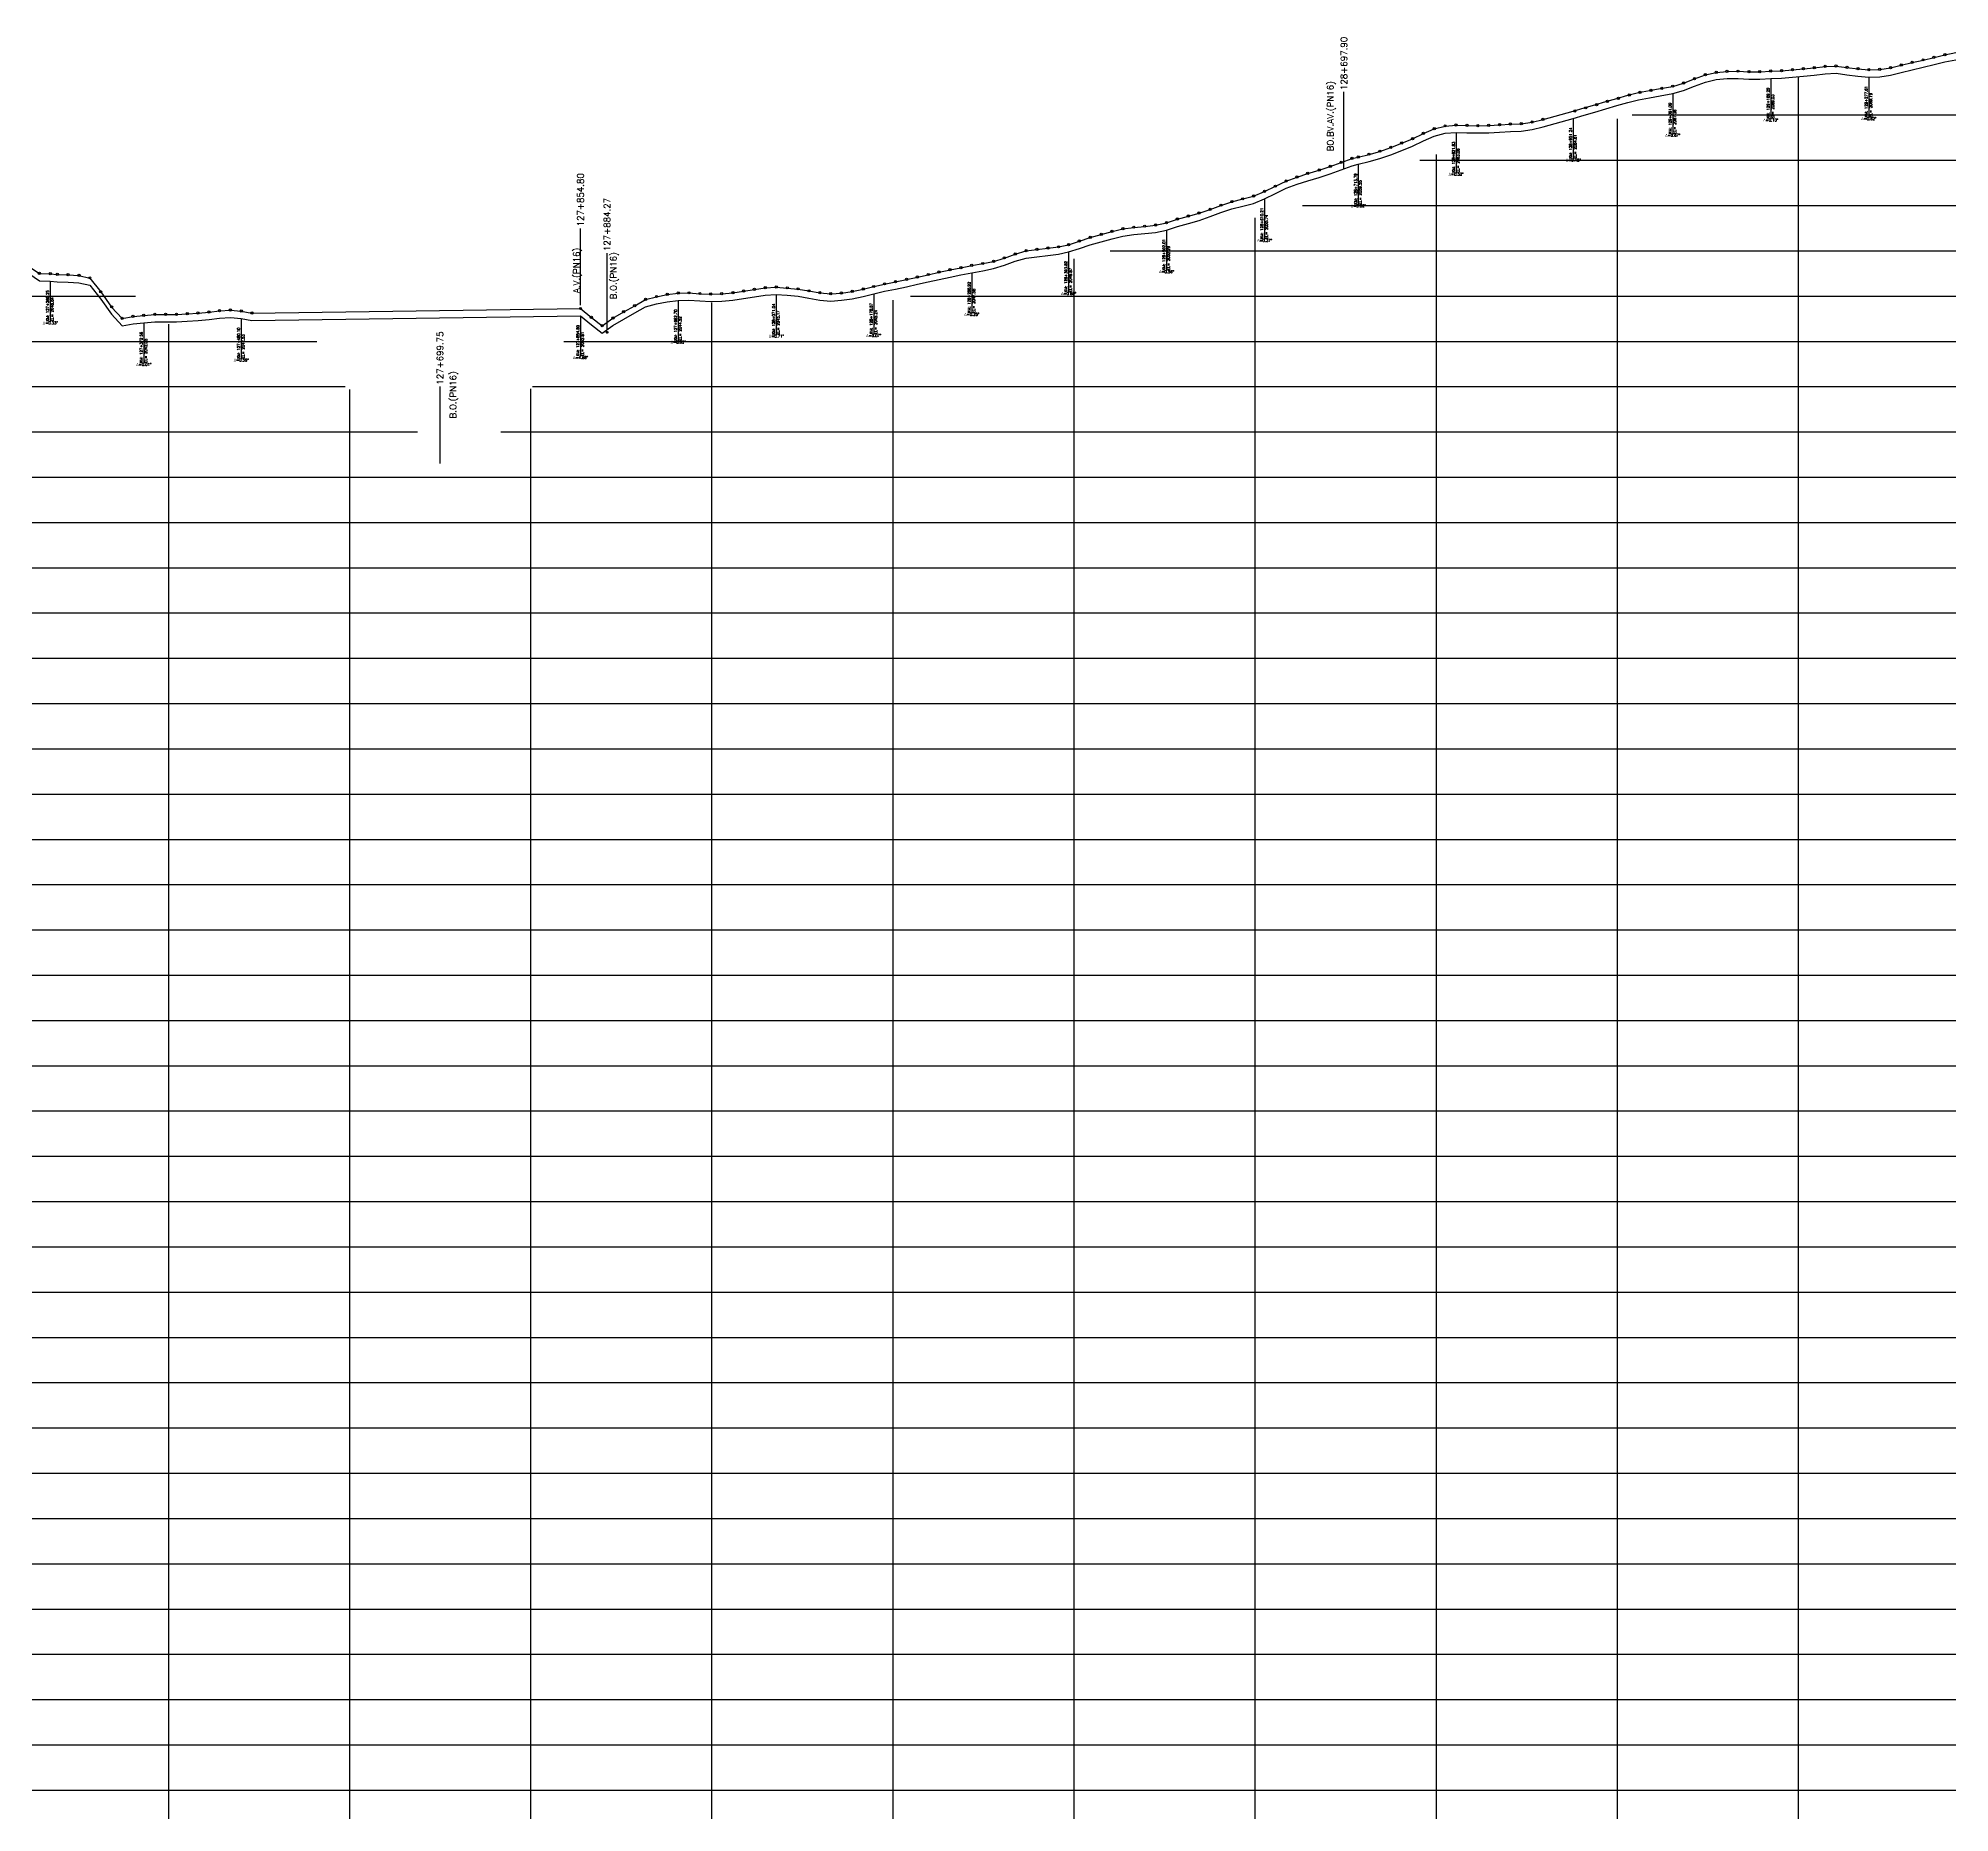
# Model space of a CAD drawing. Header units: metres. Extents: x 575895 to 634487, y 3214622 to 3222739.
# Drawn here: x 628859 to 630970, y 3217511 to 3219470 of the extents above; entities that cross this region are included whole.
import ezdxf

# ---------------------------------------------------------------- set-up
doc = ezdxf.new("R2010")
doc.units = ezdxf.units.M
for name, color, linetype in [('1405-05-17--km 74+000-133+000', 150, 'Continuous'), ('C-ROAD-PROF-GRID-MAJR', 8, 'Continuous'), ('C-ROAD-PROF-LABL', 92, 'Continuous'), ('C-ROAD-PROF-STAN-GEOM', 11, 'Continuous'), ('TXT', 2, 'Continuous'), ('V-CTRL-BMRK', 150, 'Continuous'), ('V-NODE', 1, 'Continuous')]:
    doc.layers.add(name, color=color, linetype=linetype)
doc.styles.add('RD', font='ROMAND.SHX', dxfattribs={"height": 3.5})
doc.styles.get("Standard").update_dxf_attribs({"font": 'romanc.shx', "height": 2})

msp = doc.modelspace()

# ---------------------------------------------------------------- linework, layer by layer
at = {"layer": '1405-05-17--km 74+000-133+000', "color": 150, "linetype": 'Continuous', "lineweight": -3, "ltscale": 2, "flags": 128}
for points in [[(628848.3, 3219218.5), (628860.1, 3219210.5), (628872.1, 3219210.1), (628879.9, 3219209.4), (628891.7, 3219209.2), (628903.8, 3219208.3), (628915.8, 3219205.6), (628927.9, 3219190.2), (628939.8, 3219173.6), (628951.5, 3219161), (628963.5, 3219163.2), (628975.4, 3219164.2), (628987.6, 3219165.2), (628999.5, 3219165.4), (629011.5, 3219165.4), (629023.4, 3219166), (629035.4, 3219166.8), (629047.5, 3219167.9), (629059, 3219169.4), (629071, 3219170), (629083, 3219169), (629094.8, 3219166.8), (629457.7, 3219171.8), (629469.7, 3219162.1), (629481.6, 3219152.9), (629493.5, 3219161.3), (629505.4, 3219168.2), (629517.6, 3219175), (629529.6, 3219181.9), (629541.6, 3219185), (629553.5, 3219187.4), (629565.6, 3219188.9), (629577.5, 3219189.1), (629589.5, 3219188.3), (629601.6, 3219187.7), (629613.7, 3219188.2), (629626, 3219189.2), (629637.8, 3219191.1), (629649.8, 3219193), (629661.8, 3219194.7), (629673.9, 3219195.4), (629686, 3219194.6), (629698, 3219193.5), (629710, 3219191.3), (629722, 3219189.2), (629734, 3219188.2), (629745.9, 3219189), (629757.9, 3219190.7), (629770, 3219193.2), (629781.5, 3219196.1), (629793.6, 3219199), (629805.6, 3219201.4), (629817.8, 3219204), (629829.7, 3219206.7), (629841.7, 3219209.3), (629853.7, 3219212), (629865.8, 3219214.6), (629877.8, 3219217), (629889.8, 3219219.5), (629901.9, 3219221.5), (629913.9, 3219224), (629925.8, 3219227.7), (629937.8, 3219232.1), (629949.9, 3219235.7), (629961.8, 3219237.2), (629973.9, 3219238.5), (629985.7, 3219239.9), (629996.7, 3219242.4), (630008.7, 3219246.4), (630020.7, 3219250.4), (630032.8, 3219253.7), (630044.8, 3219256.9), (630056.7, 3219260), (630068.8, 3219261.6), (630080.9, 3219262.7), (630092.9, 3219263.9), (630104.9, 3219266.6), (630116.9, 3219270.5), (630129, 3219273.9), (630140.9, 3219277.2), (630153.1, 3219281.4), (630165, 3219285.9), (630177.1, 3219289.9), (630189.1, 3219292.9), (630201.1, 3219296.1), (630213.1, 3219301.1), (630225.1, 3219306.9), (630237, 3219312.7), (630249.1, 3219317.1), (630260.8, 3219320.9), (630273.6, 3219324.7), (630285.8, 3219328.8), (630297.8, 3219333.2), (630309.8, 3219337.5), (630316.7, 3219339.2), (630328.6, 3219342.2), (630340.6, 3219345.5), (630352.6, 3219349.7), (630364.7, 3219354.4), (630376.6, 3219359.3), (630388.6, 3219365.1), (630400.6, 3219370.3), (630412.6, 3219373.5), (630424.7, 3219374.3), (630436.7, 3219374), (630448.7, 3219373.8), (630460.7, 3219374), (630472.7, 3219374.7), (630484.7, 3219375.4), (630496.7, 3219375.9), (630508.7, 3219377.6), (630520.8, 3219380.7), (630554.1, 3219389.8), (630566.1, 3219393.4), (630578.1, 3219396.8), (630590.1, 3219400.5), (630602.2, 3219404), (630614.2, 3219407.6), (630626.2, 3219410.6), (630638.2, 3219412.8), (630650.2, 3219414.9), (630663.9, 3219417.3), (630676, 3219420.8), (630688, 3219425.5), (630700, 3219429.9), (630712, 3219432.7), (630724, 3219433.8), (630736.1, 3219433.9), (630748.1, 3219433.3), (630760.1, 3219433.3), (630772.2, 3219434), (630784.2, 3219434.5), (630796.2, 3219435.6), (630808.3, 3219436.5), (630820.3, 3219437.6), (630832.3, 3219439.1), (630844.4, 3219439.7), (630856.4, 3219438.2), (630868.5, 3219436.5), (630880.5, 3219435.6), (630892.5, 3219436), (630904.5, 3219437.8), (630916.4, 3219440.6), (630928.4, 3219443.7), (630940.5, 3219446.4), (630952.5, 3219449.3), (630964.6, 3219452.2), (630976.6, 3219454.7)], [(628848.3, 3219210.5), (628860.1, 3219202.5), (628872.1, 3219202.1), (628879.9, 3219201.4), (628891.7, 3219201.2), (628903.8, 3219200.3), (628915.8, 3219197.6), (628927.9, 3219182.2), (628939.8, 3219165.6), (628951.5, 3219153), (628963.5, 3219155.2), (628975.4, 3219156.2), (628987.6, 3219157.2), (628999.5, 3219157.4), (629011.5, 3219157.4), (629023.4, 3219158), (629035.4, 3219158.8), (629047.5, 3219159.9), (629059, 3219161.4), (629071, 3219162), (629083, 3219161), (629094.8, 3219158.8), (629457.7, 3219163.8), (629469.7, 3219154.1), (629481.6, 3219144.9), (629493.5, 3219153.3), (629505.4, 3219160.2), (629517.6, 3219167), (629529.6, 3219173.9), (629541.6, 3219177), (629553.5, 3219179.4), (629565.6, 3219180.9), (629577.5, 3219181.1), (629589.5, 3219180.3), (629601.6, 3219179.7), (629613.7, 3219180.2), (629626, 3219181.2), (629637.8, 3219183.1), (629649.8, 3219185), (629661.8, 3219186.7), (629673.9, 3219187.4), (629686, 3219186.6), (629698, 3219185.5), (629710, 3219183.3), (629722, 3219181.2), (629734, 3219180.2), (629745.9, 3219181), (629757.9, 3219182.7), (629770, 3219185.2), (629781.5, 3219188.1), (629793.6, 3219191), (629805.6, 3219193.4), (629817.8, 3219196), (629829.7, 3219198.7), (629841.7, 3219201.3), (629853.7, 3219204), (629865.8, 3219206.6), (629877.8, 3219209), (629889.8, 3219211.5), (629901.9, 3219213.5), (629913.9, 3219216), (629925.8, 3219219.7), (629937.8, 3219224.1), (629949.9, 3219227.7), (629961.8, 3219229.2), (629973.9, 3219230.5), (629985.7, 3219231.9), (629996.7, 3219234.4), (630008.7, 3219238.4), (630020.7, 3219242.4), (630032.8, 3219245.7), (630044.8, 3219248.9), (630056.7, 3219252), (630068.8, 3219253.6), (630080.9, 3219254.7), (630092.9, 3219255.9), (630104.9, 3219258.6), (630116.9, 3219262.5), (630129, 3219265.9), (630140.9, 3219269.2), (630153.1, 3219273.4), (630165, 3219277.9), (630177.1, 3219281.9), (630189.1, 3219284.9), (630201.1, 3219288.1), (630213.1, 3219293.1), (630225.1, 3219298.9), (630237, 3219304.7), (630249.1, 3219309.1), (630260.8, 3219312.9), (630273.6, 3219316.7), (630285.8, 3219320.8), (630297.8, 3219325.2), (630309.8, 3219329.5), (630316.7, 3219331.2), (630328.6, 3219334.2), (630340.6, 3219337.5), (630352.6, 3219341.7), (630364.7, 3219346.4), (630376.6, 3219351.3), (630388.6, 3219357.1), (630400.6, 3219362.3), (630412.6, 3219365.5), (630424.7, 3219366.3), (630436.7, 3219366), (630448.7, 3219365.8), (630460.7, 3219366), (630472.7, 3219366.7), (630484.7, 3219367.4), (630496.7, 3219367.9), (630508.7, 3219369.6), (630520.8, 3219372.7), (630554.1, 3219381.8), (630566.1, 3219385.4), (630578.1, 3219388.8), (630590.1, 3219392.5), (630602.2, 3219396), (630614.2, 3219399.6), (630626.2, 3219402.6), (630638.2, 3219404.8), (630650.2, 3219406.9), (630663.9, 3219409.3), (630676, 3219412.8), (630688, 3219417.5), (630700, 3219421.9), (630712, 3219424.7), (630724, 3219425.8), (630736.1, 3219425.9), (630748.1, 3219425.3), (630760.1, 3219425.3), (630772.2, 3219426), (630784.2, 3219426.5), (630796.2, 3219427.6), (630808.3, 3219428.5), (630820.3, 3219429.6), (630832.3, 3219431.1), (630844.4, 3219431.7), (630856.4, 3219430.2), (630868.5, 3219428.5), (630880.5, 3219427.6), (630892.5, 3219428), (630904.5, 3219429.8), (630916.4, 3219432.6), (630928.4, 3219435.7), (630940.5, 3219438.4), (630952.5, 3219441.3), (630964.6, 3219444.2), (630976.6, 3219446.7)]]:
    msp.add_lwpolyline(points, dxfattribs=at)
at = {"layer": 'C-ROAD-PROF-GRID-MAJR', "color": 8, "linetype": 'Continuous', "lineweight": -3, "ltscale": 0.6}
for p, q in [((630802.9, 3215235.7), (630802.9, 3219427.1)), ((630619.3, 3219385.7), (634202.9, 3219385.7)), ((630602.9, 3215235.7), (630602.9, 3219381.3)), ((630384.7, 3219335.7), (634202.9, 3219335.7)), ((630402.9, 3215235.7), (630402.9, 3219342)), ((630254.9, 3219285.7), (634202.9, 3219285.7)), ((630202.9, 3215235.7), (630202.9, 3219272)), ((630002.9, 3215235.7), (630002.9, 3219226.7)), ((630042.5, 3219235.7), (634202.9, 3219235.7)), ((620052, 3219185.7), (628966.4, 3219185.7)), ((629602.9, 3215235.7), (629602.9, 3219178.5)), ((629802.9, 3215235.7), (629802.9, 3219181.3)), ((629822.2, 3219185.7), (634202.9, 3219185.7)), ((629002.9, 3215235.7), (629002.9, 3219154.7)), ((619796.3, 3219135.7), (629166.5, 3219135.7)), ((629439.4, 3219135.7), (634202.9, 3219135.7)), ((618924.6, 3219085.7), (629197.9, 3219085.7)), ((629202.9, 3215235.7), (629202.9, 3219082.6)), ((629402.9, 3215235.7), (629402.9, 3219083.1)), ((629404.7, 3219085.7), (634202.9, 3219085.7)), ((618599.9, 3219035.7), (629277.8, 3219035.7)), ((629369.9, 3219035.7), (634202.9, 3219035.7)), ((618328.5, 3218985.7), (634202.9, 3218985.7)), ((618045.3, 3218935.7), (634202.9, 3218935.7)), ((589229.7, 3218885.7), (634202.9, 3218885.7)), ((588839, 3218835.7), (634202.9, 3218835.7)), ((588788.5, 3218785.7), (634202.9, 3218785.7)), ((588574.1, 3218735.7), (634202.9, 3218735.7)), ((587846.2, 3218685.7), (634202.9, 3218685.7)), ((587471.4, 3218635.7), (634202.9, 3218635.7)), ((587402.3, 3218585.7), (634202.9, 3218585.7)), ((586879.5, 3218535.7), (634202.9, 3218535.7)), ((586834, 3218485.7), (634202.9, 3218485.7)), ((586802.6, 3218435.7), (634202.9, 3218435.7)), ((586657.4, 3218385.7), (634202.9, 3218385.7)), ((586394.3, 3218335.7), (634202.9, 3218335.7)), ((586104.8, 3218285.7), (634202.9, 3218285.7)), ((585771.4, 3218235.7), (634202.9, 3218235.7)), ((585413.8, 3218185.7), (634202.9, 3218185.7)), ((583461.1, 3218135.7), (634202.9, 3218135.7)), ((583425.8, 3218085.7), (634202.9, 3218085.7)), ((583390.7, 3218035.7), (634202.9, 3218035.7)), ((583124, 3217985.7), (634202.9, 3217985.7)), ((581945.1, 3217935.7), (634202.9, 3217935.7)), ((581633, 3217885.7), (634202.9, 3217885.7)), ((581370.7, 3217835.7), (634202.9, 3217835.7)), ((580454.3, 3217785.7), (634202.9, 3217785.7)), ((579879.4, 3217735.7), (634202.9, 3217735.7)), ((579207.9, 3217685.7), (634202.9, 3217685.7)), ((578887.7, 3217635.7), (634202.9, 3217635.7)), ((578337, 3217585.7), (634202.9, 3217585.7)), ((577365.6, 3217535.7), (634202.9, 3217535.7))]:
    msp.add_line(p, q, dxfattribs=at)
at = {"layer": 'C-ROAD-PROF-LABL', "color": 92, "linetype": 'Continuous', "lineweight": -3}
for p, q in [((630300.8, 3219326.1), (630300.8, 3219411.1)), ((629457.7, 3219175.5), (629457.7, 3219260.5)), ((629487.1, 3219148.2), (629487.1, 3219233.2)), ((629302.6, 3219000.7), (629302.6, 3219085.7))]:
    msp.add_line(p, q, dxfattribs=at)
at = {"layer": 'C-ROAD-PROF-STAN-GEOM', "color": 11, "linetype": 'Continuous', "lineweight": -3}
for p, q in [((630880.5, 3219427.6), (630880.5, 3219382.6)), ((630663.9, 3219409.3), (630663.9, 3219364.3)), ((630772.2, 3219426), (630772.2, 3219381)), ((630424.7, 3219366.3), (630424.7, 3219321.3)), ((630554.1, 3219381.8), (630554.1, 3219336.8)), ((630316.7, 3219331.2), (630316.7, 3219286.2)), ((630213.1, 3219293.1), (630213.1, 3219248.1)), ((630104.9, 3219258.6), (630104.9, 3219213.6)), ((629996.7, 3219234.4), (629996.7, 3219189.4)), ((628872.1, 3219202.1), (628872.1, 3219157.1)), ((629889.8, 3219211.5), (629889.8, 3219166.5)), ((629565.6, 3219180.9), (629565.6, 3219135.9)), ((629673.9, 3219187.4), (629673.9, 3219142.4)), ((629781.5, 3219188.1), (629781.5, 3219143.1)), ((628975.4, 3219156.2), (628975.4, 3219111.2)), ((629083, 3219161), (629083, 3219116)), ((629457.7, 3219163.8), (629457.7, 3219118.8))]:
    msp.add_line(p, q, dxfattribs=at)
at = {"layer": 'V-CTRL-BMRK'}
for p, q in [((629485.9, 3219145.7), (629488.4, 3219145.7)), ((629487.1, 3219144.4), (629487.1, 3219146.9))]:
    msp.add_line(p, q, dxfattribs=at)
at = {"layer": 'V-CTRL-BMRK', "const_width": 0.962}
for points in [[(629486.7, 3219145.7, 0.414214), (629487.1, 3219145.2, 1)], [(629487.6, 3219145.7, 0.414214), (629487.1, 3219146.1, 1)]]:
    msp.add_lwpolyline(points, format="xyb", dxfattribs=at)
at = {"layer": 'V-CTRL-BMRK'}
msp.add_circle((629487.1, 3219145.7), 0.962, dxfattribs=at)
at = {"layer": 'V-NODE', "lineweight": -2}
for p, q in [((630952.5, 3219449.5), (630952.5, 3219449.5)), ((630964.6, 3219452.4), (630964.6, 3219452.4)), ((630700, 3219430.1), (630700, 3219430.1)), ((630712, 3219432.9), (630712, 3219432.9)), ((630724, 3219434), (630724, 3219434)), ((630736.1, 3219434.1), (630736.1, 3219434.1)), ((630748.1, 3219433.5), (630748.1, 3219433.5)), ((630760.1, 3219433.5), (630760.1, 3219433.5)), ((630772.2, 3219434.2), (630772.2, 3219434.2)), ((630784.2, 3219434.7), (630784.2, 3219434.7)), ((630796.2, 3219435.8), (630796.2, 3219435.8)), ((630808.3, 3219436.7), (630808.3, 3219436.7)), ((630820.3, 3219437.8), (630820.3, 3219437.8)), ((630832.3, 3219439.3), (630832.3, 3219439.3)), ((630844.4, 3219439.9), (630844.4, 3219439.9)), ((630856.4, 3219438.4), (630856.4, 3219438.4)), ((630868.5, 3219436.7), (630868.5, 3219436.7)), ((630880.5, 3219435.8), (630880.5, 3219435.8)), ((630892.5, 3219436.2), (630892.5, 3219436.2)), ((630904.5, 3219438), (630904.5, 3219438)), ((630916.4, 3219440.8), (630916.4, 3219440.8)), ((630928.4, 3219443.9), (630928.4, 3219443.9)), ((630940.5, 3219446.6), (630940.5, 3219446.6)), ((630615.9, 3219407.8), (630615.9, 3219407.8)), ((630627.9, 3219410.8), (630627.9, 3219410.8)), ((630639.9, 3219413), (630639.9, 3219413)), ((630651.9, 3219415.1), (630651.9, 3219415.1)), ((630663.9, 3219417.5), (630663.9, 3219417.5)), ((630676, 3219421), (630676, 3219421)), ((630688, 3219425.7), (630688, 3219425.7)), ((630555.8, 3219390), (630555.8, 3219390)), ((630567.8, 3219393.6), (630567.8, 3219393.6)), ((630579.8, 3219397), (630579.8, 3219397)), ((630591.8, 3219400.7), (630591.8, 3219400.7)), ((630603.9, 3219404.2), (630603.9, 3219404.2)), ((630388.6, 3219365.3), (630388.6, 3219365.3)), ((630400.6, 3219370.5), (630400.6, 3219370.5)), ((630412.6, 3219373.7), (630412.6, 3219373.7)), ((630424.7, 3219374.5), (630424.7, 3219374.5)), ((630436.7, 3219374.2), (630436.7, 3219374.2)), ((630448.7, 3219374), (630448.7, 3219374)), ((630460.7, 3219374.2), (630460.7, 3219374.2)), ((630472.7, 3219374.9), (630472.7, 3219374.9)), ((630484.7, 3219375.6), (630484.7, 3219375.6)), ((630496.7, 3219376.1), (630496.7, 3219376.1)), ((630508.7, 3219377.8), (630508.7, 3219377.8)), ((630520.8, 3219380.9), (630520.8, 3219380.9)), ((630328.6, 3219342.4), (630328.6, 3219342.4)), ((630340.6, 3219345.7), (630340.6, 3219345.7)), ((630352.6, 3219349.9), (630352.6, 3219349.9)), ((630364.7, 3219354.6), (630364.7, 3219354.6)), ((630376.6, 3219359.5), (630376.6, 3219359.5)), ((630260.8, 3219321.1), (630260.8, 3219321.1)), ((630273.6, 3219324.9), (630273.6, 3219324.9)), ((630285.8, 3219329), (630285.8, 3219329)), ((630297.8, 3219333.4), (630297.8, 3219333.4)), ((630309.8, 3219337.7), (630309.8, 3219337.7)), ((630316.7, 3219339.4), (630316.7, 3219339.4)), ((630213.1, 3219301.3), (630213.1, 3219301.3)), ((630225.1, 3219307.1), (630225.1, 3219307.1)), ((630237, 3219312.9), (630237, 3219312.9)), ((630249.1, 3219317.3), (630249.1, 3219317.3)), ((630153.1, 3219281.6), (630153.1, 3219281.6)), ((630165, 3219286.1), (630165, 3219286.1)), ((630177.1, 3219290.1), (630177.1, 3219290.1)), ((630189.1, 3219293.1), (630189.1, 3219293.1)), ((630201.1, 3219296.3), (630201.1, 3219296.3)), ((630056.7, 3219260.2), (630056.7, 3219260.2)), ((630068.8, 3219261.8), (630068.8, 3219261.8)), ((630080.9, 3219262.9), (630080.9, 3219262.9)), ((630092.9, 3219264.1), (630092.9, 3219264.1)), ((630104.9, 3219266.8), (630104.9, 3219266.8)), ((630116.9, 3219270.7), (630116.9, 3219270.7)), ((630129, 3219274.1), (630129, 3219274.1)), ((630140.9, 3219277.4), (630140.9, 3219277.4)), ((629961.8, 3219237.4), (629961.8, 3219237.4)), ((629973.9, 3219238.7), (629973.9, 3219238.7)), ((629985.7, 3219240.1), (629985.7, 3219240.1)), ((629996.7, 3219242.6), (629996.7, 3219242.6)), ((630008.7, 3219246.6), (630008.7, 3219246.6)), ((630020.7, 3219250.6), (630020.7, 3219250.6)), ((630032.8, 3219253.9), (630032.8, 3219253.9)), ((630044.8, 3219257.1), (630044.8, 3219257.1)), ((629877.8, 3219217.2), (629877.8, 3219217.2)), ((629889.8, 3219219.7), (629889.8, 3219219.7)), ((629901.9, 3219221.7), (629901.9, 3219221.7)), ((629913.9, 3219224.2), (629913.9, 3219224.2)), ((629925.8, 3219227.9), (629925.8, 3219227.9)), ((629937.8, 3219232.3), (629937.8, 3219232.3)), ((629949.9, 3219235.9), (629949.9, 3219235.9)), ((628860.1, 3219210.7), (628860.1, 3219210.7)), ((628872.1, 3219210.3), (628872.1, 3219210.3)), ((628879.9, 3219209.6), (628879.9, 3219209.6)), ((628891.7, 3219209.4), (628891.7, 3219209.4)), ((628903.8, 3219208.5), (628903.8, 3219208.5)), ((628915.8, 3219205.8), (628915.8, 3219205.8)), ((629661.8, 3219194.9), (629661.8, 3219194.9)), ((629673.9, 3219195.6), (629673.9, 3219195.6)), ((629686, 3219194.8), (629686, 3219194.8)), ((629781.5, 3219196.3), (629781.5, 3219196.3)), ((629793.6, 3219199.2), (629793.6, 3219199.2)), ((629805.6, 3219201.6), (629805.6, 3219201.6)), ((629817.8, 3219204.2), (629817.8, 3219204.2)), ((629829.7, 3219206.9), (629829.7, 3219206.9)), ((629841.7, 3219209.5), (629841.7, 3219209.5)), ((629853.7, 3219212.2), (629853.7, 3219212.2)), ((629865.8, 3219214.8), (629865.8, 3219214.8)), ((628927.9, 3219190.4), (628927.9, 3219190.4)), ((628939.8, 3219173.8), (628939.8, 3219173.8)), ((629517.6, 3219175.2), (629517.6, 3219175.2)), ((629529.6, 3219182.1), (629529.6, 3219182.1)), ((629541.6, 3219185.2), (629541.6, 3219185.2)), ((629553.5, 3219187.6), (629553.5, 3219187.6)), ((629565.6, 3219189.1), (629565.6, 3219189.1)), ((629577.5, 3219189.3), (629577.5, 3219189.3)), ((629589.5, 3219188.5), (629589.5, 3219188.5)), ((629601.6, 3219187.9), (629601.6, 3219187.9)), ((629613.7, 3219188.4), (629613.7, 3219188.4)), ((629626, 3219189.4), (629626, 3219189.4)), ((629637.8, 3219191.3), (629637.8, 3219191.3)), ((629649.8, 3219193.2), (629649.8, 3219193.2)), ((629698, 3219193.7), (629698, 3219193.7)), ((629710, 3219191.5), (629710, 3219191.5)), ((629722, 3219189.4), (629722, 3219189.4)), ((629734, 3219188.4), (629734, 3219188.4)), ((629745.9, 3219189.2), (629745.9, 3219189.2)), ((629757.9, 3219190.9), (629757.9, 3219190.9)), ((629770, 3219193.4), (629770, 3219193.4)), ((628951.5, 3219161.2), (628951.5, 3219161.2)), ((628963.5, 3219163.4), (628963.5, 3219163.4)), ((628975.4, 3219164.4), (628975.4, 3219164.4)), ((628987.6, 3219165.4), (628987.6, 3219165.4)), ((628999.5, 3219165.6), (628999.5, 3219165.6)), ((629011.5, 3219165.6), (629011.5, 3219165.6)), ((629023.4, 3219166.2), (629023.4, 3219166.2)), ((629035.4, 3219167), (629035.4, 3219167)), ((629047.5, 3219168.1), (629047.5, 3219168.1)), ((629059, 3219169.6), (629059, 3219169.6)), ((629071, 3219170.2), (629071, 3219170.2)), ((629083, 3219169.2), (629083, 3219169.2)), ((629094.8, 3219167), (629094.8, 3219167)), ((629457.7, 3219172), (629457.7, 3219172)), ((629469.7, 3219162.3), (629469.7, 3219162.3)), ((629481.6, 3219153.1), (629481.6, 3219153.1)), ((629493.5, 3219161.5), (629493.5, 3219161.5)), ((629505.4, 3219168.4), (629505.4, 3219168.4))]:
    msp.add_line(p, q, dxfattribs=at)
for centre in [(630940.5, 3219446.6), (630952.5, 3219449.5), (630964.6, 3219452.4), (630688, 3219425.7), (630700, 3219430.1), (630712, 3219432.9), (630724, 3219434), (630736.1, 3219434.1), (630748.1, 3219433.5), (630760.1, 3219433.5), (630772.2, 3219434.2), (630784.2, 3219434.7), (630796.2, 3219435.8), (630808.3, 3219436.7), (630820.3, 3219437.8), (630832.3, 3219439.3), (630844.4, 3219439.9), (630856.4, 3219438.4), (630868.5, 3219436.7), (630880.5, 3219435.8), (630892.5, 3219436.2), (630904.5, 3219438), (630916.4, 3219440.8), (630928.4, 3219443.9), (630603.9, 3219404.2), (630615.9, 3219407.8), (630627.9, 3219410.8), (630639.9, 3219413), (630651.9, 3219415.1), (630663.9, 3219417.5), (630676, 3219421), (630555.8, 3219390), (630567.8, 3219393.6), (630579.8, 3219397), (630591.8, 3219400.7), (630388.6, 3219365.3), (630400.6, 3219370.5), (630412.6, 3219373.7), (630424.7, 3219374.5), (630436.7, 3219374.2), (630448.7, 3219374), (630460.7, 3219374.2), (630472.7, 3219374.9), (630484.7, 3219375.6), (630496.7, 3219376.1), (630508.7, 3219377.8), (630520.8, 3219380.9), (630328.6, 3219342.4), (630340.6, 3219345.7), (630352.6, 3219349.9), (630364.7, 3219354.6), (630376.6, 3219359.5), (630260.8, 3219321.1), (630273.6, 3219324.9), (630285.8, 3219329), (630297.8, 3219333.4), (630309.8, 3219337.7), (630316.7, 3219339.4), (630213.1, 3219301.3), (630225.1, 3219307.1), (630237, 3219312.9), (630249.1, 3219317.3), (630153.1, 3219281.6), (630165, 3219286.1), (630177.1, 3219290.1), (630189.1, 3219293.1), (630201.1, 3219296.3), (630044.8, 3219257.1), (630056.7, 3219260.2), (630068.8, 3219261.8), (630080.9, 3219262.9), (630092.9, 3219264.1), (630104.9, 3219266.8), (630116.9, 3219270.7), (630129, 3219274.1), (630140.9, 3219277.4), (629949.9, 3219235.9), (629961.8, 3219237.4), (629973.9, 3219238.7), (629985.7, 3219240.1), (629996.7, 3219242.6), (630008.7, 3219246.6), (630020.7, 3219250.6), (630032.8, 3219253.9), (629865.8, 3219214.8), (629877.8, 3219217.2), (629889.8, 3219219.7), (629901.9, 3219221.7), (629913.9, 3219224.2), (629925.8, 3219227.9), (629937.8, 3219232.3), (628860.1, 3219210.7), (628872.1, 3219210.3), (628879.9, 3219209.6), (628891.7, 3219209.4), (628903.8, 3219208.5), (628915.8, 3219205.8), (629649.8, 3219193.2), (629661.8, 3219194.9), (629673.9, 3219195.6), (629686, 3219194.8), (629698, 3219193.7), (629770, 3219193.4), (629781.5, 3219196.3), (629793.6, 3219199.2), (629805.6, 3219201.6), (629817.8, 3219204.2), (629829.7, 3219206.9), (629841.7, 3219209.5), (629853.7, 3219212.2), (628927.9, 3219190.4), (628939.8, 3219173.8), (629457.7, 3219172), (629517.6, 3219175.2), (629529.6, 3219182.1), (629541.6, 3219185.2), (629553.5, 3219187.6), (629565.6, 3219189.1), (629577.5, 3219189.3), (629589.5, 3219188.5), (629601.6, 3219187.9), (629613.7, 3219188.4), (629626, 3219189.4), (629637.8, 3219191.3), (629710, 3219191.5), (629722, 3219189.4), (629734, 3219188.4), (629745.9, 3219189.2), (629757.9, 3219190.9), (628951.5, 3219161.2), (628963.5, 3219163.4), (628975.4, 3219164.4), (628987.6, 3219165.4), (628999.5, 3219165.6), (629011.5, 3219165.6), (629023.4, 3219166.2), (629035.4, 3219167), (629047.5, 3219168.1), (629059, 3219169.6), (629071, 3219170.2), (629083, 3219169.2), (629094.8, 3219167), (629469.7, 3219162.3), (629481.6, 3219153.1), (629493.5, 3219161.5), (629505.4, 3219168.4)]:
    msp.add_circle(centre, 1.25, dxfattribs=at)

# ---------------------------------------------------------------- texts
at = {"layer": 'C-ROAD-PROF-LABL', "color": 2, "linetype": 'Continuous', "lineweight": -3, "char_height": 7, "attachment_point": 4, "rotation": 90}
for s, insert in [('{\\C7;128+697.90}', (630300.8, 3219413.2)), ('{\\C7;127+854.80}', (629457.7, 3219262.6)), ('{\\C7;127+884.27}', (629487.1, 3219235.3)), ('{\\C7;127+699.75}', (629302.6, 3219087.8))]:
    msp.add_mtext(s, dxfattribs=dict(at, insert=insert))
at = {"layer": 'C-ROAD-PROF-STAN-GEOM', "color": 11, "linetype": 'Continuous', "lineweight": -3, "char_height": 3, "attachment_point": 1, "rotation": 90, "style": 'RD'}
for s, insert in [('{\\Fromand.shx|c0;\\C7;KM: 129+169.29}', (630767.8, 3219381.6)), ('{\\Fromand.shx|c0;\\C7;EL= 2069.03}', (630772.8, 3219381.6)), ('{\\Fromand.shx|c0;\\C7;KM: 129+277.61}', (630876.1, 3219383.2)), ('{\\Fromand.shx|c0;\\C7;EL= 2069.19}', (630881.1, 3219383.2)), ('{\\Fromand.shx|c0;\\C7;KM: 129+061.09}', (630659.6, 3219364.9)), ('{\\Fromand.shx|c0;\\C7;EL= 2067.36}', (630664.6, 3219364.9)), ('{\\Fromand.shx|c0;\\C7;KM: 128+951.24}', (630549.7, 3219337.4)), ('{\\Fromand.shx|c0;\\C7;KM: 128+821.83}', (630420.3, 3219321.9)), ('{\\Fromand.shx|c0;\\C7;EL= 2063.06}', (630425.3, 3219321.9)), ('{\\Fromand.shx|c0;\\C7;EL= 2064.61}', (630554.7, 3219337.4)), ('{\\Fromand.shx|c0;\\C7;KM: 128+713.79}', (630312.3, 3219286.8)), ('{\\Fromand.shx|c0;\\C7;EL= 2059.55}', (630317.3, 3219286.8)), ('{\\Fromand.shx|c0;\\C7;KM: 128+610.21}', (630208.7, 3219248.7)), ('{\\Fromand.shx|c0;\\C7;EL= 2055.74}', (630213.7, 3219248.7)), ('{\\Fromand.shx|c0;\\C7;KM: 128+502.01}', (630100.5, 3219214.2)), ('{\\Fromand.shx|c0;\\C7;EL= 2052.29}', (630105.5, 3219214.2)), ('{\\Fromand.shx|c0;\\C7;KM: 128+393.82}', (629992.3, 3219190)), ('{\\Fromand.shx|c0;\\C7;EL= 2049.87}', (629997.3, 3219190)), ('{\\Fromand.shx|c0;\\C7;KM: 128+286.92}', (629885.4, 3219167.1)), ('{\\Fromand.shx|c0;\\C7;KM: 127+269.25}', (628867.7, 3219157.7)), ('{\\Fromand.shx|c0;\\C7;EL= 2046.64}', (628872.7, 3219157.7)), ('{\\Fromand.shx|c0;\\C7;KM: 128+071.04}', (629669.5, 3219143)), ('{\\Fromand.shx|c0;\\C7;KM: 128+178.67}', (629777.2, 3219143.7)), ('{\\Fromand.shx|c0;\\C7;EL= 2047.58}', (629890.4, 3219167.1)), ('{\\Fromand.shx|c0;\\C7;KM: 127+854.80}', (629453.3, 3219119.4)), ('{\\Fromand.shx|c0;\\C7;KM: 127+962.70}', (629561.2, 3219136.5)), ('{\\Fromand.shx|c0;\\C7;EL= 2044.52}', (629566.2, 3219136.5)), ('{\\Fromand.shx|c0;\\C7;EL= 2045.17}', (629674.5, 3219143)), ('{\\Fromand.shx|c0;\\C7;EL= 2045.24}', (629782.2, 3219143.7)), ('{\\Fromand.shx|c0;\\C7;KM: 127+372.56}', (628971.1, 3219111.8)), ('{\\Fromand.shx|c0;\\C7;EL= 2042.05}', (628976.1, 3219111.8)), ('{\\Fromand.shx|c0;\\C7;KM: 127+480.10}', (629078.6, 3219116.6)), ('{\\Fromand.shx|c0;\\C7;EL= 2042.53}', (629083.6, 3219116.6)), ('{\\Fromand.shx|c0;\\C7;EL= 2042.81}', (629458.3, 3219119.4))]:
    msp.add_mtext(s, dxfattribs=dict(at, insert=insert))
at = {"layer": 'C-ROAD-PROF-STAN-GEOM', "color": 11, "linetype": 'Continuous', "lineweight": -3, "char_height": 3, "attachment_point": 5, "style": 'RD'}
for s, insert in [('{\\Fgreekc.shx|c0;Δ\\Fromand.shx|c0;=0.67°}', (630663.9, 3219363.3)), ('{\\Fgreekc.shx|c0;Δ\\Fromand.shx|c0;=0.10°}', (630772.2, 3219380)), ('{\\Fgreekc.shx|c0;Δ\\Fromand.shx|c0;=0.62°}', (630880.5, 3219381.6)), ('{\\Fgreekc.shx|c0;Δ\\Fromand.shx|c0;=0.52°}', (630424.7, 3219320.3)), ('{\\Fgreekc.shx|c0;Δ\\Fromand.shx|c0;=0.15°}', (630554.1, 3219335.8)), ('{\\Fgreekc.shx|c0;Δ\\Fromand.shx|c0;=0.02°}', (630316.7, 3219285.2)), ('{\\Fgreekc.shx|c0;Δ\\Fromand.shx|c0;=0.37°}', (630213.1, 3219247.1)), ('{\\Fgreekc.shx|c0;Δ\\Fromand.shx|c0;=0.56°}', (630104.9, 3219212.6)), ('{\\Fgreekc.shx|c0;Δ\\Fromand.shx|c0;=0.60°}', (629996.7, 3219188.4)), ('{\\Fgreekc.shx|c0;Δ\\Fromand.shx|c0;=0.33°}', (628872.1, 3219156.1)), ('{\\Fgreekc.shx|c0;Δ\\Fromand.shx|c0;=0.25°}', (629889.8, 3219165.5)), ('{\\Fgreekc.shx|c0;Δ\\Fromand.shx|c0;=0.62°}', (629565.6, 3219134.9)), ('{\\Fgreekc.shx|c0;Δ\\Fromand.shx|c0;=0.71°}', (629673.9, 3219141.4)), ('{\\Fgreekc.shx|c0;Δ\\Fromand.shx|c0;=0.07°}', (629781.5, 3219142.1)), ('{\\Fgreekc.shx|c0;Δ\\Fromand.shx|c0;=0.01°}', (628975.4, 3219110.2)), ('{\\Fgreekc.shx|c0;Δ\\Fromand.shx|c0;=0.59°}', (629083, 3219115)), ('{\\Fgreekc.shx|c0;Δ\\Fromand.shx|c0;=4.68°}', (629457.7, 3219117.8))]:
    msp.add_mtext(s, dxfattribs=dict(at, insert=insert))
at = {"layer": 'TXT', "color": 2, "linetype": 'Continuous', "lineweight": -3, "char_height": 7, "attachment_point": 8, "rotation": 90, "style": 'RD'}
for s, insert in [('BO.BV.AV.(PN16)', (630291.7, 3219384.3)), ('A.V.(PN16)', (629459.1, 3219214)), ('B.O.(PN16)', (629499.9, 3219208.1)), ('B.O.(PN16)', (629322.7, 3219076.6))]:
    msp.add_mtext(s, dxfattribs=dict(at, insert=insert))

doc.saveas('drawing.dxf')
